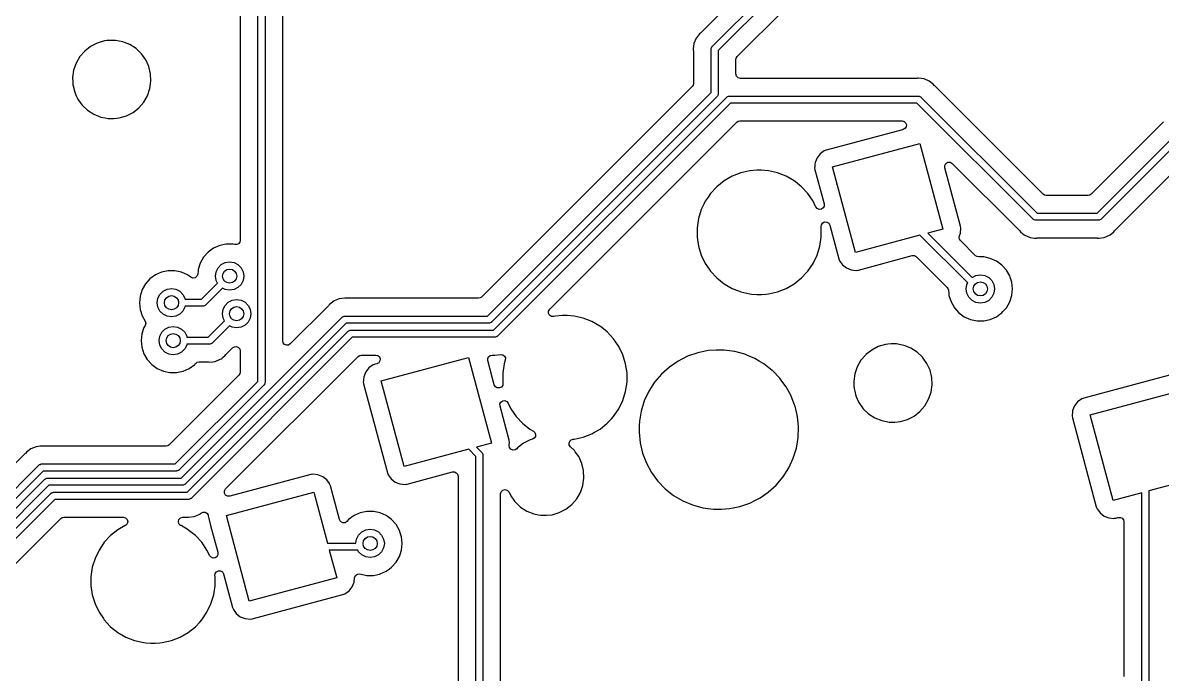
# Model space of a CAD drawing. Extents: x 41 to 271, y -133 to -23.
# Drawn here: x 193.45 to 225.56, y -60.15 to -41.77 of the extents above; entities that cross this region are included whole.
import ezdxf

# ---------------------------------------------------------------- set-up
doc = ezdxf.new("R2010")
doc.units = 0
doc.layers.add('BLACK', color=7, linetype='CONTINUOUS')

msp = doc.modelspace()

# ---------------------------------------------------------------- linework, layer by layer
at = {"layer": 'BLACK', "linetype": 'CONTINUOUS'}
for p, q in [((200.277, -35.6197), (200.277, -51.9297)), ((200.077, -51.8883), (200.077, -35.6733)), ((200.777, -50.7463), (200.777, -36.0989)), ((212.879, -42.4449), (219.085, -36.2397)), ((199.576, -36.4871), (199.576, -47.9093)), ((219.144, -36.4627), (213.05, -42.557)), ((213.779, -40.8377), (212.559, -42.0574)), ((213.587, -42.728), (214.927, -41.3875)), ((212.547, -42.0681), (212.522, -42.0873)), ((212.559, -42.0574), (212.547, -42.0681)), ((195.546, -42.3446), (195.359, -42.441)), ((195.748, -42.2854), (195.546, -42.3446)), ((195.818, -42.2787), (195.748, -42.2854)), ((195.905, -42.2704), (195.818, -42.2787)), ((196.063, -42.2704), (195.905, -42.2704)), ((196.269, -42.3102), (196.063, -42.2704)), ((196.063, -42.2704), (196.063, -42.2704)), ((196.318, -42.3298), (196.269, -42.3102)), ((196.269, -42.3102), (196.269, -42.3102)), ((196.269, -42.3102), (196.269, -42.3102)), ((196.465, -42.3884), (196.318, -42.3298)), ((196.641, -42.5021), (196.465, -42.3884)), ((212.365, -42.3588), (212.344, -42.5156)), ((212.426, -42.2127), (212.365, -42.3588)), ((212.431, -42.2058), (212.426, -42.2127)), ((212.44, -42.1944), (212.431, -42.2058)), ((212.522, -42.0873), (212.44, -42.1944)), ((212.522, -42.0873), (212.522, -42.0873)), ((212.522, -42.0873), (212.522, -42.0873)), ((195.194, -42.571), (195.056, -42.73)), ((195.359, -42.441), (195.194, -42.571)), ((196.794, -42.6472), (196.641, -42.5021)), ((196.641, -42.5021), (196.641, -42.5021)), ((196.641, -42.5021), (196.641, -42.5021)), ((196.826, -42.6924), (196.794, -42.6472)), ((196.916, -42.8186), (196.826, -42.6924)), ((212.344, -42.5156), (212.349, -42.5469)), ((212.349, -42.5469), (212.35, -42.5631)), ((212.35, -42.5631), (212.35, -43.4861)), ((212.85, -42.5156), (212.853, -42.5079)), ((212.85, -43.7447), (212.85, -42.5156)), ((212.851, -42.4999), (212.862, -42.4791)), ((212.853, -42.5079), (212.851, -42.4999)), ((212.862, -42.4791), (212.869, -42.4568)), ((212.869, -42.4568), (212.876, -42.4521)), ((212.876, -42.4521), (212.879, -42.4449)), ((213.05, -42.557), (213.05, -43.7862)), ((194.951, -42.9121), (194.882, -43.1109)), ((195.056, -42.73), (194.951, -42.9121)), ((197.003, -43.0099), (196.916, -42.8186)), ((196.916, -42.8186), (196.916, -42.8186)), ((196.916, -42.8186), (196.916, -42.8186)), ((197.053, -43.2143), (197.003, -43.0099)), ((213.551, -42.8157), (213.56, -42.7682)), ((213.551, -43.2175), (213.551, -42.8157)), ((213.56, -42.7682), (213.587, -42.728)), ((194.882, -43.1109), (194.852, -43.3191)), ((194.852, -43.3191), (194.858, -43.436)), ((194.852, -43.3191), (194.852, -43.3191)), ((197.063, -43.4244), (197.053, -43.2143)), ((213.567, -43.2795), (213.551, -43.2175)), ((213.613, -43.3249), (213.567, -43.2795)), ((213.675, -43.3415), (213.613, -43.3249)), ((218.647, -43.3415), (213.675, -43.3415)), ((218.663, -43.3404), (218.647, -43.3415)), ((218.666, -43.34), (218.663, -43.3404)), ((218.694, -43.3363), (218.666, -43.34)), ((218.776, -43.3472), (218.694, -43.3363)), ((218.851, -43.357), (218.776, -43.3472)), ((194.858, -43.436), (194.862, -43.5292)), ((194.862, -43.5292), (194.868, -43.551)), ((194.868, -43.551), (194.912, -43.7336)), ((196.964, -43.8314), (197.033, -43.6326)), ((197.033, -43.6326), (197.063, -43.4244)), ((212.313, -43.5737), (206.378, -49.5092)), ((212.34, -43.5335), (212.313, -43.5737)), ((212.35, -43.4861), (212.34, -43.5335)), ((218.997, -43.4175), (218.851, -43.357)), ((219.122, -43.5137), (218.997, -43.4175)), ((219.142, -43.5388), (219.122, -43.5137)), ((219.152, -43.551), (219.142, -43.5388)), ((222.208, -46.6072), (219.152, -43.551)), ((194.912, -43.7336), (194.957, -43.8314)), ((194.957, -43.8314), (194.999, -43.925)), ((194.999, -43.925), (195.068, -44.0217)), ((196.859, -44.0135), (196.964, -43.8314)), ((206.549, -50.046), (212.85, -43.7447)), ((213.021, -43.8569), (206.661, -50.2167)), ((206.715, -50.446), (213.289, -43.8713)), ((213.025, -43.8497), (213.021, -43.8569)), ((213.031, -43.8449), (213.025, -43.8497)), ((213.038, -43.8227), (213.031, -43.8449)), ((213.049, -43.8018), (213.038, -43.8227)), ((213.05, -43.7862), (213.048, -43.7938)), ((213.048, -43.7938), (213.049, -43.8018)), ((213.289, -43.8713), (213.296, -43.8676)), ((213.296, -43.8676), (213.301, -43.8611)), ((213.301, -43.8611), (213.323, -43.8539)), ((213.323, -43.8539), (213.344, -43.8432)), ((213.344, -43.8432), (213.352, -43.8445)), ((213.352, -43.8445), (213.36, -43.842)), ((213.36, -43.842), (218.694, -43.842)), ((218.694, -43.842), (218.702, -43.8445)), ((218.702, -43.8445), (218.71, -43.8432)), ((218.71, -43.8432), (218.731, -43.8539)), ((218.731, -43.8539), (218.753, -43.8611)), ((218.753, -43.8611), (218.758, -43.8676)), ((218.758, -43.8676), (218.765, -43.8713)), ((218.765, -43.8713), (222.037, -47.144)), ((195.068, -44.0217), (195.121, -44.0963)), ((195.121, -44.0963), (195.274, -44.2415)), ((195.274, -44.2415), (195.274, -44.2415)), ((195.274, -44.2415), (195.274, -44.2415)), ((195.274, -44.2415), (195.451, -44.3552)), ((196.369, -44.3989), (196.556, -44.3025)), ((196.556, -44.3025), (196.721, -44.1725)), ((196.721, -44.1725), (196.859, -44.0135)), ((213.401, -44.042), (206.827, -50.6167)), ((218.653, -44.042), (213.401, -44.042)), ((221.925, -47.3147), (218.653, -44.042)), ((195.451, -44.3552), (195.451, -44.3552)), ((195.451, -44.3552), (195.646, -44.4334)), ((195.646, -44.4334), (195.775, -44.4582)), ((195.775, -44.4582), (195.852, -44.4732)), ((195.852, -44.4732), (195.852, -44.4732)), ((195.852, -44.4732), (196.01, -44.4732)), ((196.01, -44.4732), (196.167, -44.4582)), ((196.01, -44.4732), (196.01, -44.4732)), ((196.167, -44.4582), (196.369, -44.3989)), ((208.301, -49.8501), (213.572, -44.5788)), ((213.572, -44.5788), (213.613, -44.5519)), ((213.613, -44.5519), (213.66, -44.5425)), ((213.66, -44.5425), (218.231, -44.5425)), ((218.231, -44.5425), (218.289, -44.5565)), ((218.289, -44.5565), (218.333, -44.5954)), ((218.333, -44.5954), (218.354, -44.6503)), ((225.602, -44.567), (223.562, -46.6072)), ((218.243, -44.7917), (216.097, -45.3667)), ((218.263, -44.7863), (218.243, -44.7917)), ((218.315, -44.7579), (218.263, -44.7863)), ((218.348, -44.7089), (218.315, -44.7579)), ((218.354, -44.6503), (218.348, -44.7089)), ((223.733, -47.144), (225.989, -44.8873)), ((216.273, -45.8378), (218.736, -45.1778)), ((218.736, -45.1778), (219.383, -47.5926)), ((226.101, -45.058), (223.845, -47.3147)), ((215.835, -45.5849), (215.782, -45.7185)), ((215.924, -45.4718), (215.835, -45.5849)), ((216.041, -45.3883), (215.924, -45.4718)), ((216.097, -45.3667), (216.041, -45.3883)), ((224.232, -47.635), (226.272, -45.5948)), ((215.77, -45.8439), (215.768, -45.8618)), ((215.768, -45.8618), (215.777, -45.9211)), ((215.776, -45.7739), (215.77, -45.8439)), ((215.782, -45.7185), (215.776, -45.7739)), ((215.777, -45.9211), (215.813, -46.054)), ((216.92, -48.2526), (216.273, -45.8378)), ((219.438, -45.7979), (219.47, -45.7423)), ((219.438, -45.8621), (219.438, -45.7979)), ((219.879, -47.5093), (219.438, -45.8621)), ((219.47, -45.7423), (219.525, -45.7102)), ((219.525, -45.7102), (219.59, -45.7102)), ((219.59, -45.7102), (219.645, -45.7423)), ((219.645, -45.7423), (221.538, -47.635)), ((213.217, -46.2354), (213.012, -46.3989)), ((213.444, -46.1042), (213.217, -46.2354)), ((213.688, -46.0083), (213.444, -46.1042)), ((213.944, -45.9499), (213.688, -46.0083)), ((214.14, -45.9352), (213.944, -45.9499)), ((214.271, -45.9352), (214.14, -45.9352)), ((214.14, -45.9352), (214.14, -45.9352)), ((214.468, -45.9499), (214.271, -45.9352)), ((214.271, -45.9352), (214.271, -45.9352)), ((214.723, -46.0083), (214.468, -45.9499)), ((214.968, -46.1042), (214.723, -46.0083)), ((215.195, -46.2354), (214.968, -46.1042)), ((215.228, -46.2622), (215.195, -46.2354)), ((215.813, -46.054), (216.034, -46.8788)), ((213.012, -46.3989), (212.833, -46.5913)), ((215.4, -46.3989), (215.228, -46.2622)), ((215.578, -46.5913), (215.4, -46.3989)), ((215.4, -46.3989), (215.4, -46.3989)), ((215.4, -46.3989), (215.4, -46.3989)), ((212.686, -46.808), (212.646, -46.8909)), ((212.687, -46.8067), (212.686, -46.808)), ((212.763, -46.6942), (212.687, -46.8067)), ((212.833, -46.5913), (212.763, -46.6942)), ((215.726, -46.808), (215.578, -46.5913)), ((215.578, -46.5913), (215.578, -46.5913)), ((215.578, -46.5913), (215.578, -46.5913)), ((215.796, -46.9536), (215.726, -46.808)), ((216.034, -46.8788), (216.035, -46.8824)), ((216.035, -46.8824), (216.036, -46.9428)), ((222.249, -46.6341), (222.208, -46.6072)), ((222.296, -46.6435), (222.249, -46.6341)), ((223.474, -46.6435), (222.296, -46.6435)), ((223.521, -46.6341), (223.474, -46.6435)), ((223.562, -46.6072), (223.521, -46.6341)), ((212.572, -47.0444), (212.494, -47.2951)), ((212.646, -46.8909), (212.572, -47.0444)), ((215.803, -46.9683), (215.796, -46.9536)), ((215.842, -47.0147), (215.803, -46.9683)), ((215.898, -47.0373), (215.842, -47.0147)), ((215.958, -47.0308), (215.898, -47.0373)), ((216.008, -46.9965), (215.958, -47.0308)), ((216.036, -46.9428), (216.008, -46.9965)), ((222.037, -47.144), (223.733, -47.144)), ((212.494, -47.2951), (212.455, -47.5546)), ((215.953, -47.5327), (215.959, -47.4711)), ((215.959, -47.4711), (215.995, -47.4202)), ((215.995, -47.4202), (216.05, -47.3928)), ((216.05, -47.3928), (216.112, -47.3957)), ((216.112, -47.3957), (216.165, -47.4282)), ((216.165, -47.4282), (216.195, -47.4821)), ((216.195, -47.4821), (216.449, -48.4284)), ((219.888, -47.5685), (219.879, -47.5093)), ((221.932, -47.3184), (221.925, -47.3147)), ((221.937, -47.3249), (221.932, -47.3184)), ((221.959, -47.3321), (221.937, -47.3249)), ((221.98, -47.3428), (221.959, -47.3321)), ((221.988, -47.3415), (221.98, -47.3428)), ((221.996, -47.344), (221.988, -47.3415)), ((223.774, -47.344), (221.996, -47.344)), ((223.782, -47.3415), (223.774, -47.344)), ((223.79, -47.3428), (223.782, -47.3415)), ((223.811, -47.3321), (223.79, -47.3428)), ((223.833, -47.3249), (223.811, -47.3321)), ((223.838, -47.3184), (223.833, -47.3249)), ((223.845, -47.3147), (223.838, -47.3184)), ((212.455, -47.5546), (212.455, -47.8169)), ((212.455, -47.8169), (212.494, -48.0764)), ((215.917, -48.0764), (215.956, -47.8169)), ((215.956, -47.5546), (215.953, -47.5327)), ((215.956, -47.8169), (215.956, -47.5546)), ((218.737, -47.7657), (216.92, -48.2526)), ((220.083, -49.1111), (218.737, -47.7657)), ((219.383, -47.5926), (218.96, -47.7059)), ((218.96, -47.7059), (220.209, -48.9544)), ((219.839, -47.8262), (219.848, -47.7791)), ((219.848, -47.8731), (219.839, -47.8262)), ((219.848, -47.7791), (219.875, -47.7118)), ((219.875, -47.7118), (219.888, -47.5685)), ((221.538, -47.635), (221.548, -47.6472)), ((221.548, -47.6472), (221.568, -47.6723)), ((221.568, -47.6723), (221.641, -47.7287)), ((221.641, -47.7287), (221.672, -47.752)), ((221.672, -47.752), (221.693, -47.7685)), ((221.693, -47.7685), (221.839, -47.829)), ((221.839, -47.829), (221.965, -47.8456)), ((221.965, -47.8456), (221.996, -47.8497)), ((221.996, -47.8497), (222.027, -47.8456)), ((221.996, -47.8497), (221.996, -47.8497)), ((221.996, -47.8497), (221.996, -47.8497)), ((222.027, -47.8456), (222.043, -47.8445)), ((222.043, -47.8445), (223.727, -47.8445)), ((223.727, -47.8445), (223.743, -47.8456)), ((223.743, -47.8456), (223.774, -47.8497)), ((223.774, -47.8497), (223.931, -47.829)), ((223.931, -47.829), (224.077, -47.7685)), ((224.077, -47.7685), (224.098, -47.752)), ((224.098, -47.752), (224.202, -47.6723)), ((224.202, -47.6723), (224.222, -47.6472)), ((224.222, -47.6472), (224.232, -47.635)), ((198.827, -48.1358), (198.674, -48.2471)), ((199, -48.0589), (198.827, -48.1358)), ((199.185, -48.0195), (199, -48.0589)), ((199.375, -48.0195), (199.185, -48.0195)), ((199.185, -48.0195), (199.185, -48.0195)), ((199.427, -48.0306), (199.375, -48.0195)), ((199.375, -48.0195), (199.375, -48.0195)), ((199.481, -48.0298), (199.427, -48.0306)), ((199.53, -48.0056), (199.481, -48.0298)), ((199.564, -47.9626), (199.53, -48.0056)), ((199.576, -47.9093), (199.564, -47.9626)), ((212.494, -48.0764), (212.572, -48.3271)), ((215.84, -48.3271), (215.917, -48.0764)), ((219.875, -47.9129), (219.848, -47.8731)), ((220.305, -48.3432), (219.875, -47.9129)), ((198.547, -48.3878), (198.453, -48.5517)), ((198.674, -48.2471), (198.547, -48.3878)), ((212.572, -48.3271), (212.686, -48.5634)), ((215.726, -48.5634), (215.84, -48.3271)), ((216.449, -48.4284), (216.471, -48.4843)), ((216.471, -48.4843), (216.554, -48.6015)), ((217.003, -48.7484), (218.518, -48.3424)), ((218.518, -48.3424), (218.583, -48.3424)), ((218.583, -48.3424), (218.638, -48.3745)), ((218.638, -48.3745), (219.502, -49.2387)), ((220.346, -48.3701), (220.305, -48.3432)), ((220.393, -48.3795), (220.346, -48.3701)), ((220.535, -48.3795), (220.393, -48.3795)), ((220.72, -48.4189), (220.535, -48.3795)), ((220.535, -48.3795), (220.535, -48.3795)), ((220.893, -48.4958), (220.72, -48.4189)), ((197.36, -48.8089), (197.187, -48.8858)), ((197.545, -48.7695), (197.36, -48.8089)), ((197.735, -48.7695), (197.545, -48.7695)), ((197.545, -48.7695), (197.545, -48.7695)), ((197.92, -48.8089), (197.735, -48.7695)), ((197.735, -48.7695), (197.735, -48.7695)), ((198.093, -48.8858), (197.92, -48.8089)), ((198.391, -48.768), (198.38, -48.8638)), ((198.394, -48.7317), (198.391, -48.768)), ((198.453, -48.5517), (198.394, -48.7317)), ((198.88, -48.92), (198.9, -48.7964)), ((198.9, -48.7964), (198.956, -48.6849)), ((198.956, -48.6849), (199.045, -48.5964)), ((199.045, -48.5964), (199.156, -48.5396)), ((199.156, -48.5396), (199.28, -48.52)), ((199.28, -48.52), (199.404, -48.5396)), ((199.404, -48.5396), (199.515, -48.5964)), ((199.515, -48.5964), (199.604, -48.6849)), ((199.604, -48.6849), (199.66, -48.7964)), ((199.66, -48.7964), (199.68, -48.92)), ((212.686, -48.5634), (212.798, -48.7278)), ((212.798, -48.7278), (212.833, -48.7802)), ((212.833, -48.7802), (213.012, -48.9725)), ((215.531, -48.8309), (215.578, -48.7802)), ((215.578, -48.7802), (215.726, -48.5634)), ((215.578, -48.7802), (215.578, -48.7802)), ((215.578, -48.7802), (215.578, -48.7802)), ((216.554, -48.6015), (216.667, -48.6905)), ((216.667, -48.6905), (216.801, -48.744)), ((216.801, -48.744), (216.801, -48.744)), ((216.801, -48.744), (216.944, -48.7576)), ((216.944, -48.7576), (216.99, -48.7505)), ((216.944, -48.7576), (216.944, -48.7576)), ((216.944, -48.7576), (216.944, -48.7576)), ((216.99, -48.7505), (217.003, -48.7484)), ((221.046, -48.6071), (220.893, -48.4958)), ((221.173, -48.7478), (221.046, -48.6071)), ((221.267, -48.9117), (221.173, -48.7478)), ((197.034, -48.9971), (196.907, -49.1378)), ((197.187, -48.8858), (197.034, -48.9971)), ((198.184, -48.9523), (198.093, -48.8858)), ((198.244, -48.9753), (198.184, -48.9523)), ((198.307, -48.9652), (198.244, -48.9753)), ((198.357, -48.9248), (198.307, -48.9652)), ((198.38, -48.8649), (198.357, -48.9248)), ((198.38, -48.8638), (198.38, -48.8649)), ((198.489, -49.57), (198.939, -49.12)), ((198.9, -49.0436), (198.88, -48.92)), ((198.939, -49.12), (198.9, -49.0436)), ((199.66, -49.0436), (199.604, -49.1551)), ((199.68, -48.92), (199.66, -49.0436)), ((213.012, -48.9725), (213.012, -48.9726)), ((213.012, -48.9726), (213.217, -49.1361)), ((213.217, -49.1361), (213.444, -49.2673)), ((214.968, -49.2673), (215.195, -49.1361)), ((215.195, -49.1361), (215.4, -48.9726)), ((215.4, -48.9726), (215.531, -48.8309)), ((220.06, -49.1564), (220.083, -49.1111)), ((220.209, -48.9544), (220.316, -48.8996)), ((220.316, -48.8996), (220.44, -48.88)), ((220.44, -48.88), (220.564, -48.8996)), ((220.564, -48.8996), (220.675, -48.9564)), ((220.675, -48.9564), (220.764, -49.0449)), ((220.764, -49.0449), (220.82, -49.1564)), ((221.281, -48.9536), (221.267, -48.9117)), ((221.326, -49.0917), (221.281, -48.9536)), ((221.345, -49.28), (221.326, -49.0917)), ((196.813, -49.3017), (196.754, -49.4817)), ((196.907, -49.1378), (196.813, -49.3017)), ((197.26, -49.5464), (197.316, -49.4349)), ((197.316, -49.4349), (197.405, -49.3464)), ((197.405, -49.3464), (197.516, -49.2896)), ((197.516, -49.2896), (197.64, -49.27)), ((197.64, -49.27), (197.764, -49.2896)), ((197.764, -49.2896), (197.875, -49.3464)), ((197.875, -49.3464), (197.964, -49.4349)), ((197.964, -49.4349), (198.02, -49.5464)), ((199.08, -49.2615), (198.601, -49.7407)), ((199.156, -49.3004), (199.08, -49.2615)), ((199.28, -49.32), (199.156, -49.3004)), ((199.404, -49.3004), (199.28, -49.32)), ((199.515, -49.2436), (199.404, -49.3004)), ((199.604, -49.1551), (199.515, -49.2436)), ((213.444, -49.2673), (213.562, -49.3134)), ((213.562, -49.3134), (213.675, -49.3578)), ((213.675, -49.3578), (213.688, -49.3632)), ((213.688, -49.3632), (213.944, -49.4215)), ((213.944, -49.4215), (213.993, -49.4252)), ((213.993, -49.4252), (214.14, -49.4362)), ((214.14, -49.4362), (214.14, -49.4362)), ((214.14, -49.4362), (214.271, -49.4362)), ((214.271, -49.4362), (214.394, -49.4271)), ((214.271, -49.4362), (214.271, -49.4362)), ((214.394, -49.4271), (214.468, -49.4215)), ((214.468, -49.4215), (214.723, -49.3632)), ((214.723, -49.3632), (214.968, -49.2673)), ((219.502, -49.2387), (219.527, -49.273)), ((219.527, -49.273), (219.538, -49.3134)), ((219.538, -49.3134), (219.548, -49.4104)), ((219.548, -49.4104), (219.554, -49.4683)), ((220.04, -49.28), (220.06, -49.1564)), ((220.06, -49.4036), (220.04, -49.28)), ((220.116, -49.5151), (220.06, -49.4036)), ((220.82, -49.4036), (220.764, -49.5151)), ((220.82, -49.1564), (220.84, -49.28)), ((220.84, -49.28), (220.82, -49.4036)), ((221.326, -49.4683), (221.345, -49.28)), ((196.754, -49.4817), (196.735, -49.67)), ((196.735, -49.67), (196.754, -49.8583)), ((197.24, -49.67), (197.26, -49.5464)), ((197.26, -49.7936), (197.24, -49.67)), ((198.02, -49.5464), (198.024, -49.57)), ((198.024, -49.77), (198.02, -49.7936)), ((198.024, -49.57), (198.489, -49.57)), ((198.53, -49.77), (198.024, -49.77)), ((198.538, -49.7675), (198.53, -49.77)), ((198.546, -49.7688), (198.538, -49.7675)), ((198.567, -49.7581), (198.546, -49.7688)), ((198.589, -49.7509), (198.567, -49.7581)), ((198.594, -49.7444), (198.589, -49.7509)), ((198.601, -49.7407), (198.594, -49.7444)), ((199.097, -49.8564), (199.154, -49.7449)), ((199.154, -49.7449), (199.242, -49.6564)), ((199.242, -49.6564), (199.354, -49.5996)), ((199.354, -49.5996), (199.477, -49.58)), ((199.477, -49.58), (199.601, -49.5996)), ((199.601, -49.5996), (199.713, -49.6564)), ((199.713, -49.6564), (199.801, -49.7449)), ((199.801, -49.7449), (199.858, -49.8564)), ((202.068, -49.755), (200.989, -50.834)), ((202.079, -49.7428), (202.068, -49.755)), ((202.098, -49.7177), (202.079, -49.7428)), ((202.223, -49.6215), (202.098, -49.7177)), ((202.37, -49.561), (202.223, -49.6215)), ((202.44, -49.5517), (202.37, -49.561)), ((202.526, -49.5403), (202.44, -49.5517)), ((202.554, -49.5439), (202.526, -49.5403)), ((202.558, -49.5444), (202.554, -49.5439)), ((202.574, -49.5455), (202.558, -49.5444)), ((206.29, -49.5455), (202.574, -49.5455)), ((206.338, -49.5361), (206.29, -49.5455)), ((206.378, -49.5092), (206.338, -49.5361)), ((219.554, -49.4683), (219.613, -49.6483)), ((219.613, -49.6483), (219.707, -49.8122)), ((220.205, -49.6036), (220.116, -49.5151)), ((220.316, -49.6604), (220.205, -49.6036)), ((220.44, -49.68), (220.316, -49.6604)), ((220.564, -49.6604), (220.44, -49.68)), ((220.675, -49.6036), (220.564, -49.6604)), ((220.764, -49.5151), (220.675, -49.6036)), ((221.173, -49.8122), (221.267, -49.6483)), ((221.267, -49.6483), (221.326, -49.4683)), ((196.754, -49.8583), (196.813, -50.0383)), ((196.813, -50.0383), (196.899, -50.1867)), ((197.316, -49.9051), (197.26, -49.7936)), ((197.405, -49.9936), (197.316, -49.9051)), ((197.516, -50.0504), (197.405, -49.9936)), ((197.64, -50.07), (197.516, -50.0504)), ((197.764, -50.0504), (197.64, -50.07)), ((197.875, -49.9936), (197.764, -50.0504)), ((197.964, -49.9051), (197.875, -49.9936)), ((197.913, -54.618), (202.456, -50.0753)), ((198.02, -49.7936), (197.964, -49.9051)), ((199.077, -49.98), (199.097, -49.8564)), ((199.097, -50.1036), (199.077, -49.98)), ((199.858, -49.8564), (199.877, -49.98)), ((199.877, -49.98), (199.858, -50.1036)), ((202.456, -50.0753), (202.463, -50.0716)), ((202.463, -50.0716), (202.468, -50.0651)), ((202.468, -50.0651), (202.49, -50.0579)), ((202.49, -50.0579), (202.511, -50.0472)), ((202.511, -50.0472), (202.519, -50.0485)), ((202.519, -50.0485), (202.526, -50.046)), ((202.526, -50.046), (206.549, -50.046)), ((208.269, -49.9048), (208.301, -49.8501)), ((208.269, -49.9681), (208.269, -49.9048)), ((208.299, -50.0235), (208.269, -49.9681)), ((208.353, -50.0565), (208.299, -50.0235)), ((208.416, -50.0587), (208.353, -50.0565)), ((208.468, -50.0469), (208.416, -50.0587)), ((208.664, -50.0322), (208.468, -50.0469)), ((208.795, -50.0322), (208.664, -50.0322)), ((208.664, -50.0322), (208.664, -50.0322)), ((208.991, -50.0469), (208.795, -50.0322)), ((208.795, -50.0322), (208.795, -50.0322)), ((209.247, -50.1053), (208.991, -50.0469)), ((219.707, -49.8122), (219.834, -49.9529)), ((219.834, -49.9529), (219.987, -50.0642)), ((219.987, -50.0642), (220.16, -50.1411)), ((220.72, -50.1411), (220.893, -50.0642)), ((220.893, -50.0642), (220.987, -49.9958)), ((220.987, -49.9958), (221.046, -49.9529)), ((221.046, -49.9529), (221.066, -49.9303)), ((221.066, -49.9303), (221.173, -49.8122)), ((196.863, -50.3717), (196.805, -50.5517)), ((196.899, -50.3107), (196.863, -50.3717)), ((196.899, -50.1867), (196.915, -50.2487)), ((196.915, -50.2487), (196.899, -50.3107)), ((197.367, -50.5049), (197.455, -50.4164)), ((197.455, -50.4164), (197.567, -50.3596)), ((197.567, -50.3596), (197.69, -50.34)), ((197.69, -50.34), (197.814, -50.3596)), ((197.814, -50.3596), (197.926, -50.4164)), ((197.926, -50.4164), (198.014, -50.5049)), ((202.568, -50.246), (198.025, -54.7887)), ((198.676, -50.64), (199.136, -50.1801)), ((199.277, -50.3215), (198.788, -50.8107)), ((199.136, -50.1801), (199.097, -50.1036)), ((199.354, -50.3604), (199.277, -50.3215)), ((199.477, -50.38), (199.354, -50.3604)), ((199.601, -50.3604), (199.477, -50.38)), ((199.713, -50.3036), (199.601, -50.3604)), ((199.801, -50.2151), (199.713, -50.3036)), ((199.858, -50.1036), (199.801, -50.2151)), ((206.59, -50.246), (202.568, -50.246)), ((206.598, -50.2435), (206.59, -50.246)), ((206.606, -50.2448), (206.598, -50.2435)), ((206.627, -50.2341), (206.606, -50.2448)), ((206.649, -50.2269), (206.627, -50.2341)), ((206.654, -50.2204), (206.649, -50.2269)), ((206.661, -50.2167), (206.654, -50.2204)), ((209.491, -50.2011), (209.247, -50.1053)), ((209.718, -50.3323), (209.491, -50.2011)), ((209.768, -50.3717), (209.718, -50.3323)), ((209.924, -50.4959), (209.768, -50.3717)), ((220.16, -50.1411), (220.345, -50.1805)), ((220.345, -50.1805), (220.345, -50.1805)), ((220.345, -50.1805), (220.535, -50.1805)), ((220.535, -50.1805), (220.666, -50.1525)), ((220.535, -50.1805), (220.535, -50.1805)), ((220.666, -50.1525), (220.72, -50.1411)), ((196.805, -50.5517), (196.785, -50.74)), ((196.785, -50.74), (196.805, -50.9283)), ((197.29, -50.74), (197.31, -50.6164)), ((197.31, -50.8636), (197.29, -50.74)), ((197.31, -50.6164), (197.367, -50.5049)), ((198.014, -50.5049), (198.071, -50.6164)), ((198.071, -50.6164), (198.075, -50.64)), ((198.075, -50.64), (198.676, -50.64)), ((198.079, -55.018), (202.621, -50.4753)), ((202.733, -50.646), (198.191, -55.1887)), ((202.621, -50.4753), (202.628, -50.4716)), ((202.628, -50.4716), (202.633, -50.4651)), ((202.633, -50.4651), (202.655, -50.4579)), ((202.655, -50.4579), (202.676, -50.4472)), ((202.676, -50.4472), (202.684, -50.4485)), ((202.684, -50.4485), (202.692, -50.446)), ((202.692, -50.446), (206.715, -50.446)), ((206.756, -50.646), (202.733, -50.646)), ((206.764, -50.6435), (206.756, -50.646)), ((206.772, -50.6448), (206.764, -50.6435)), ((206.793, -50.6341), (206.772, -50.6448)), ((206.815, -50.6269), (206.793, -50.6341)), ((206.82, -50.6204), (206.815, -50.6269)), ((206.827, -50.6167), (206.82, -50.6204)), ((210.102, -50.6882), (209.924, -50.4959)), ((209.924, -50.4959), (209.924, -50.4959)), ((209.924, -50.4959), (209.924, -50.4959)), ((210.25, -50.905), (210.102, -50.6882)), ((210.102, -50.6882), (210.102, -50.6882)), ((210.102, -50.6882), (210.102, -50.6882)), ((196.805, -50.9283), (196.863, -51.1083)), ((197.367, -50.9751), (197.31, -50.8636)), ((197.455, -51.0636), (197.367, -50.9751)), ((197.567, -51.1204), (197.455, -51.0636)), ((197.926, -51.0636), (197.814, -51.1204)), ((198.014, -50.9751), (197.926, -51.0636)), ((198.071, -50.8636), (198.014, -50.9751)), ((198.075, -50.84), (198.071, -50.8636)), ((198.717, -50.84), (198.075, -50.84)), ((198.725, -50.8375), (198.717, -50.84)), ((198.733, -50.8388), (198.725, -50.8375)), ((198.754, -50.8281), (198.733, -50.8388)), ((198.776, -50.8209), (198.754, -50.8281)), ((198.781, -50.8144), (198.776, -50.8209)), ((198.788, -50.8107), (198.781, -50.8144)), ((199.176, -51.131), (199.365, -50.9419)), ((199.365, -50.9419), (199.414, -50.9117)), ((199.414, -50.9117), (199.472, -50.9071)), ((199.472, -50.9071), (199.525, -50.9293)), ((199.525, -50.9293), (199.563, -50.9733)), ((199.563, -50.9733), (199.576, -51.0296)), ((199.576, -51.0296), (199.576, -51.6296)), ((200.791, -50.8026), (200.777, -50.7463)), ((200.829, -50.8466), (200.791, -50.8026)), ((200.882, -50.8688), (200.829, -50.8466)), ((200.94, -50.8642), (200.882, -50.8688)), ((200.989, -50.834), (200.94, -50.8642)), ((210.364, -51.1414), (210.25, -50.905)), ((212.767, -51.0207), (212.473, -51.0805)), ((212.992, -51.0056), (212.767, -51.0207)), ((213.217, -51.0056), (212.992, -51.0056)), ((212.992, -51.0056), (212.992, -51.0056)), ((213.515, -51.0457), (213.217, -51.0056)), ((213.805, -51.1251), (213.515, -51.0457)), ((213.515, -51.0457), (213.515, -51.0457)), ((213.515, -51.0457), (213.515, -51.0457)), ((217.376, -51.0045), (217.238, -51.1128)), ((217.563, -50.9081), (217.376, -51.0045)), ((217.765, -50.8488), (217.563, -50.9081)), ((217.834, -50.8422), (217.765, -50.8488)), ((217.922, -50.8338), (217.834, -50.8422)), ((218.079, -50.8338), (217.922, -50.8338)), ((218.286, -50.8737), (218.079, -50.8338)), ((218.079, -50.8338), (218.079, -50.8338)), ((218.322, -50.888), (218.286, -50.8737)), ((218.286, -50.8737), (218.286, -50.8737)), ((218.286, -50.8737), (218.286, -50.8737)), ((218.481, -50.9518), (218.322, -50.888)), ((218.658, -51.0655), (218.481, -50.9518)), ((196.863, -51.1083), (196.958, -51.2722)), ((196.958, -51.2722), (197.085, -51.4129)), ((197.69, -51.14), (197.567, -51.1204)), ((197.814, -51.1204), (197.69, -51.14)), ((198.312, -51.3955), (198.325, -51.3815)), ((198.325, -51.3815), (198.366, -51.3512)), ((198.366, -51.3512), (198.417, -51.3405)), ((198.417, -51.3405), (198.67, -51.3405)), ((198.67, -51.3405), (198.686, -51.3416)), ((198.686, -51.3416), (198.717, -51.3457)), ((198.717, -51.3457), (198.874, -51.325)), ((198.874, -51.325), (199.014, -51.267)), ((199.014, -51.267), (199.058, -51.2488)), ((199.058, -51.2488), (199.081, -51.2176)), ((199.081, -51.2176), (199.146, -51.1683)), ((199.146, -51.1683), (199.165, -51.1432)), ((199.163, -54.9237), (202.904, -51.1828)), ((199.165, -51.1432), (199.176, -51.131)), ((202.904, -51.1828), (202.945, -51.1559)), ((202.945, -51.1559), (202.992, -51.1465)), ((202.992, -51.1465), (203.399, -51.1465)), ((203.399, -51.1465), (203.456, -51.1605)), ((203.482, -51.3619), (203.431, -51.3903)), ((203.456, -51.1605), (203.5, -51.1994)), ((203.515, -51.3129), (203.482, -51.3619)), ((203.5, -51.1994), (203.522, -51.2543)), ((203.522, -51.2543), (203.515, -51.3129)), ((203.552, -51.8759), (206.015, -51.2159)), ((206.015, -51.2159), (206.663, -53.6307)), ((206.555, -51.2463), (206.578, -51.195)), ((206.557, -51.3026), (206.555, -51.2463)), ((206.739, -51.9829), (206.557, -51.3026)), ((206.578, -51.195), (206.622, -51.1593)), ((206.622, -51.1593), (206.677, -51.1465)), ((206.677, -51.1465), (206.709, -51.1465)), ((206.709, -51.1465), (206.725, -51.1476)), ((206.725, -51.1476), (206.756, -51.1517)), ((206.756, -51.1517), (206.913, -51.131)), ((206.913, -51.131), (206.915, -51.1307)), ((206.913, -51.131), (206.913, -51.131)), ((206.915, -51.1307), (206.976, -51.138)), ((206.976, -51.138), (207.026, -51.1737)), ((207.05, -51.2902), (207.018, -51.3921)), ((207.026, -51.1737), (207.053, -51.2289)), ((207.053, -51.2289), (207.05, -51.2902)), ((210.441, -51.3921), (210.364, -51.1414)), ((211.921, -51.3146), (211.673, -51.4847)), ((212.189, -51.1791), (211.921, -51.3146)), ((212.473, -51.0805), (212.189, -51.1791)), ((213.856, -51.1465), (213.805, -51.1251)), ((214.082, -51.2424), (213.856, -51.1465)), ((214.205, -51.3156), (214.082, -51.2424)), ((214.34, -51.3955), (214.205, -51.3156)), ((217.073, -51.2935), (216.968, -51.4756)), ((217.208, -51.138), (217.073, -51.2935)), ((217.211, -51.1345), (217.208, -51.138)), ((217.238, -51.1128), (217.211, -51.1345)), ((218.658, -51.0656), (218.658, -51.0655)), ((218.658, -51.0655), (218.658, -51.0655)), ((218.81, -51.2107), (218.658, -51.0656)), ((218.844, -51.2579), (218.81, -51.2107)), ((218.932, -51.382), (218.844, -51.2579)), ((219.02, -51.5734), (218.932, -51.382)), ((218.932, -51.382), (218.932, -51.382)), ((218.932, -51.382), (218.932, -51.382)), ((197.085, -51.4129), (197.238, -51.5242)), ((197.238, -51.5242), (197.411, -51.6011)), ((197.411, -51.6011), (197.596, -51.6405)), ((197.596, -51.6405), (197.596, -51.6405)), ((197.596, -51.6405), (197.785, -51.6405)), ((197.785, -51.6405), (197.924, -51.6109)), ((197.785, -51.6405), (197.785, -51.6405)), ((197.924, -51.6109), (197.97, -51.6011)), ((197.97, -51.6011), (198.143, -51.5242)), ((198.143, -51.5242), (198.296, -51.4129)), ((198.296, -51.4129), (198.312, -51.3955)), ((199.567, -51.6771), (199.54, -51.7173)), ((199.576, -51.6296), (199.567, -51.6771)), ((203.114, -51.623), (203.061, -51.7566)), ((203.203, -51.5099), (203.114, -51.623)), ((203.321, -51.4264), (203.203, -51.5099)), ((203.377, -51.4048), (203.321, -51.4264)), ((203.431, -51.3903), (203.377, -51.4048)), ((207.018, -51.3921), (206.979, -51.6515)), ((206.979, -51.6515), (206.979, -51.9139)), ((210.48, -51.6515), (210.441, -51.3921)), ((210.48, -51.9139), (210.48, -51.6515)), ((211.45, -51.6863), (211.256, -51.9157)), ((211.673, -51.4847), (211.45, -51.6863)), ((214.572, -51.5789), (214.34, -51.3955)), ((214.576, -51.5818), (214.572, -51.5789)), ((214.785, -51.7978), (214.576, -51.5818)), ((216.899, -51.6744), (216.869, -51.8826)), ((216.968, -51.4756), (216.899, -51.6744)), ((219.069, -51.7778), (219.02, -51.5734)), ((225.911, -51.6778), (223.355, -52.3626)), ((199.54, -51.7173), (197.576, -53.6812)), ((197.747, -54.218), (200.077, -51.8883)), ((200.248, -52.0004), (197.859, -54.3887)), ((200.251, -51.9932), (200.248, -52.0004)), ((200.258, -51.9885), (200.251, -51.9932)), ((200.265, -51.9662), (200.258, -51.9885)), ((200.276, -51.9454), (200.265, -51.9662)), ((200.277, -51.9297), (200.274, -51.9374)), ((200.274, -51.9374), (200.276, -51.9454)), ((203.049, -51.8826), (203.047, -51.8999)), ((203.047, -51.8999), (203.057, -51.9591)), ((203.053, -51.8356), (203.049, -51.8826)), ((203.061, -51.7566), (203.053, -51.8356)), ((203.057, -51.9591), (203.728, -54.4665)), ((204.199, -54.2907), (203.552, -51.8759)), ((206.74, -51.9863), (206.739, -51.9829)), ((206.771, -52.0402), (206.74, -51.9863)), ((206.976, -51.9974), (206.941, -52.0482)), ((206.982, -51.9357), (206.976, -51.9974)), ((206.979, -51.9139), (206.982, -51.9357)), ((210.441, -52.1733), (210.48, -51.9139)), ((211.256, -51.9157), (211.095, -52.169)), ((214.848, -51.8826), (214.785, -51.7978)), ((214.963, -52.0397), (214.848, -51.8826)), ((216.869, -51.8826), (216.876, -52.02)), ((216.869, -51.8826), (216.869, -51.8826)), ((216.876, -52.02), (216.879, -52.0927)), ((219.049, -52.1961), (219.079, -51.9879)), ((219.079, -51.9879), (219.069, -51.7778)), ((206.823, -52.0727), (206.771, -52.0402)), ((206.885, -52.0756), (206.823, -52.0727)), ((206.941, -52.0482), (206.885, -52.0756)), ((210.364, -52.424), (210.441, -52.1733)), ((211.095, -52.169), (210.968, -52.4416)), ((215.104, -52.2971), (214.963, -52.0397)), ((215.108, -52.3032), (215.104, -52.2971)), ((215.204, -52.5525), (215.108, -52.3032)), ((216.879, -52.0927), (216.897, -52.1685)), ((216.897, -52.1685), (216.929, -52.2971)), ((216.929, -52.2971), (216.958, -52.3626)), ((218.981, -52.3949), (219.049, -52.1961)), ((223.531, -52.8336), (225.994, -52.1736)), ((206.9, -52.5256), (206.928, -52.4719)), ((206.901, -52.586), (206.9, -52.5256)), ((207.158, -53.5474), (206.901, -52.586)), ((206.928, -52.4719), (206.977, -52.4377)), ((206.977, -52.4377), (207.037, -52.4311)), ((207.037, -52.4311), (207.094, -52.4537)), ((207.094, -52.4537), (207.132, -52.5001)), ((207.132, -52.5001), (207.209, -52.6604)), ((207.209, -52.6604), (207.357, -52.8772)), ((210.102, -52.8772), (210.25, -52.6604)), ((210.25, -52.6604), (210.364, -52.424)), ((210.968, -52.4416), (210.879, -52.7286)), ((215.216, -52.5836), (215.204, -52.5525)), ((215.285, -52.8759), (215.216, -52.5836)), ((216.958, -52.3626), (217.016, -52.4885)), ((217.016, -52.4885), (217.117, -52.6308)), ((217.117, -52.6308), (217.138, -52.6598)), ((217.138, -52.6598), (217.29, -52.8049)), ((218.738, -52.736), (218.875, -52.577)), ((218.875, -52.577), (218.981, -52.3949)), ((223.093, -52.5808), (223.04, -52.7144)), ((223.182, -52.4677), (223.093, -52.5808)), ((223.299, -52.3842), (223.182, -52.4677)), ((223.355, -52.3626), (223.299, -52.3842)), ((207.357, -52.8772), (207.535, -53.0689)), ((209.924, -53.0695), (210.042, -52.9422)), ((210.042, -52.9422), (210.102, -52.8772)), ((210.102, -52.8772), (210.102, -52.8772)), ((210.102, -52.8772), (210.102, -52.8772)), ((210.879, -52.7286), (210.832, -53.0097)), ((215.315, -53.1749), (215.285, -52.8759)), ((217.29, -52.8049), (217.29, -52.8049)), ((217.29, -52.8049), (217.29, -52.8049)), ((217.29, -52.8049), (217.467, -52.9187)), ((217.467, -52.9187), (217.467, -52.9187)), ((217.467, -52.9187), (217.662, -52.9968)), ((218.184, -53.0217), (218.385, -52.9624)), ((218.385, -52.9624), (218.572, -52.866)), ((218.572, -52.866), (218.738, -52.736)), ((223.028, -52.8404), (223.026, -52.8577)), ((223.026, -52.8577), (223.035, -52.9169)), ((223.036, -52.7555), (223.028, -52.8404)), ((223.035, -52.9169), (223.707, -55.4242)), ((223.04, -52.7144), (223.036, -52.7555)), ((224.178, -55.2485), (223.531, -52.8336)), ((207.535, -53.0689), (207.536, -53.0695)), ((207.536, -53.0695), (207.741, -53.2331)), ((207.741, -53.2331), (207.741, -53.2331)), ((207.741, -53.2331), (207.843, -53.2918)), ((207.843, -53.2918), (207.884, -53.3312)), ((209.559, -53.3252), (209.719, -53.2331)), ((209.719, -53.2331), (209.924, -53.0695)), ((210.826, -53.1231), (210.819, -53.3252)), ((210.829, -53.0249), (210.826, -53.1231)), ((210.832, -53.0097), (210.829, -53.0249)), ((215.305, -53.4752), (215.315, -53.1749)), ((217.662, -52.9968), (217.791, -53.0217)), ((217.791, -53.0217), (217.869, -53.0366)), ((217.869, -53.0366), (217.869, -53.0366)), ((217.869, -53.0366), (218.027, -53.0366)), ((218.027, -53.0366), (218.184, -53.0217)), ((218.027, -53.0366), (218.027, -53.0366)), ((206.663, -53.6307), (206.24, -53.744)), ((207.162, -53.5679), (207.158, -53.5474)), ((207.158, -53.5474), (207.158, -53.5474)), ((207.158, -53.5474), (207.158, -53.5474)), ((207.16, -53.6864), (207.168, -53.6066)), ((207.168, -53.6066), (207.162, -53.5679)), ((207.749, -53.5377), (207.562, -53.6341)), ((207.815, -53.5182), (207.749, -53.5377)), ((207.865, -53.4898), (207.815, -53.5182)), ((207.897, -53.442), (207.865, -53.4898)), ((207.884, -53.3312), (207.904, -53.3851)), ((207.904, -53.3851), (207.897, -53.442)), ((208.847, -53.6304), (208.867, -53.5771)), ((208.854, -53.6867), (208.847, -53.6304)), ((208.867, -53.5771), (208.907, -53.5378)), ((208.907, -53.5378), (208.961, -53.5207)), ((208.961, -53.5207), (208.977, -53.5196)), ((208.977, -53.5196), (208.991, -53.5185)), ((208.991, -53.5185), (209.247, -53.4601)), ((209.247, -53.4601), (209.491, -53.3643)), ((209.491, -53.3643), (209.559, -53.3252)), ((210.819, -53.3252), (210.849, -53.6242)), ((210.849, -53.6242), (210.919, -53.9165)), ((215.255, -53.7715), (215.305, -53.4752)), ((193.52, -53.927), (189.194, -58.2532)), ((193.531, -53.9148), (193.52, -53.927)), ((193.55, -53.8897), (193.531, -53.9148)), ((193.676, -53.7935), (193.55, -53.8897)), ((193.822, -53.733), (193.676, -53.7935)), ((193.939, -53.7175), (193.822, -53.733)), ((193.943, -53.717), (193.939, -53.7175)), ((193.979, -53.7123), (193.943, -53.717)), ((194.006, -53.7159), (193.979, -53.7123)), ((194.01, -53.7164), (194.006, -53.7159)), ((194.026, -53.7175), (194.01, -53.7164)), ((197.489, -53.7175), (194.026, -53.7175)), ((197.536, -53.7081), (197.489, -53.7175)), ((197.576, -53.6812), (197.536, -53.7081)), ((206.017, -53.8038), (204.199, -54.2907)), ((206.217, -54.0046), (206.017, -53.8038)), ((206.24, -53.744), (206.388, -53.8925)), ((206.388, -53.8925), (206.392, -53.8996)), ((206.392, -53.8996), (206.398, -53.9044)), ((206.398, -53.9044), (206.405, -53.9267)), ((206.405, -53.9267), (206.416, -53.9475)), ((206.416, -53.9475), (206.415, -53.9555)), ((207.159, -53.6948), (207.16, -53.6864)), ((207.169, -53.7559), (207.159, -53.6948)), ((207.207, -53.8048), (207.169, -53.7559)), ((207.264, -53.8291), (207.207, -53.8048)), ((207.325, -53.8229), (207.264, -53.8291)), ((207.376, -53.7878), (207.325, -53.8229)), ((207.397, -53.7641), (207.376, -53.7878)), ((207.562, -53.6341), (207.397, -53.7641)), ((208.885, -53.7341), (208.854, -53.6867)), ((208.996, -53.8403), (208.885, -53.7341)), ((209.022, -53.8763), (208.996, -53.8403)), ((209.118, -54.0116), (209.022, -53.8763)), ((210.919, -53.9165), (211.027, -54.1969)), ((215.166, -54.0585), (215.255, -53.7715)), ((189.365, -58.79), (193.908, -54.2473)), ((193.908, -54.2473), (193.915, -54.2436)), ((193.915, -54.2436), (193.92, -54.2371)), ((193.92, -54.2371), (193.942, -54.2299)), ((193.942, -54.2299), (193.963, -54.2192)), ((193.963, -54.2192), (193.971, -54.2205)), ((193.971, -54.2205), (193.979, -54.218)), ((193.979, -54.218), (197.747, -54.218)), ((206.217, -69.1159), (206.217, -54.0046)), ((206.415, -53.9555), (206.417, -53.9632)), ((206.417, -53.9632), (206.417, -69.1573)), ((209.206, -54.203), (209.118, -54.0116)), ((209.118, -54.0116), (209.118, -54.0116)), ((209.118, -54.0116), (209.118, -54.0116)), ((209.255, -54.4074), (209.206, -54.203)), ((211.027, -54.1969), (211.171, -54.4604)), ((215.04, -54.3311), (215.166, -54.0585)), ((194.02, -54.418), (189.477, -58.9607)), ((197.789, -54.418), (194.02, -54.418)), ((197.796, -54.4155), (197.789, -54.418)), ((197.804, -54.4168), (197.796, -54.4155)), ((197.825, -54.4061), (197.804, -54.4168)), ((197.847, -54.3989), (197.825, -54.4061)), ((197.852, -54.3924), (197.847, -54.3989)), ((197.859, -54.3887), (197.852, -54.3924)), ((201.567, -54.5193), (199.283, -55.1312)), ((201.626, -54.5101), (201.567, -54.5193)), ((201.769, -54.5238), (201.626, -54.5101)), ((201.903, -54.5773), (201.769, -54.5238)), ((202.016, -54.6662), (201.903, -54.5773)), ((203.728, -54.4665), (203.75, -54.5224)), ((203.75, -54.5224), (203.833, -54.6396)), ((204.283, -54.7865), (205.561, -54.4441)), ((205.561, -54.4441), (205.617, -54.4422)), ((205.617, -54.4422), (205.668, -54.4655)), ((205.668, -54.4655), (205.704, -54.509)), ((205.704, -54.509), (205.717, -54.5638)), ((205.717, -54.5638), (205.717, -68.8572)), ((209.265, -54.6175), (209.255, -54.4074)), ((211.171, -54.4604), (211.313, -54.6526)), ((214.684, -54.8138), (214.878, -54.5844)), ((214.878, -54.5844), (215.04, -54.3311)), ((226.641, -54.5885), (225.186, -54.9784)), ((189.531, -59.19), (194.074, -54.6473)), ((194.186, -54.818), (189.643, -59.3607)), ((194.074, -54.6473), (194.081, -54.6436)), ((194.081, -54.6436), (194.086, -54.6371)), ((194.086, -54.6371), (194.108, -54.6299)), ((194.108, -54.6299), (194.129, -54.6192)), ((194.129, -54.6192), (194.137, -54.6205)), ((194.137, -54.6205), (194.144, -54.618)), ((194.144, -54.618), (197.913, -54.618)), ((197.954, -54.818), (194.186, -54.818)), ((197.962, -54.8155), (197.954, -54.818)), ((197.97, -54.8168), (197.962, -54.8155)), ((197.991, -54.8061), (197.97, -54.8168)), ((198.013, -54.7989), (197.991, -54.8061)), ((198.018, -54.7924), (198.013, -54.7989)), ((198.025, -54.7887), (198.018, -54.7924)), ((202.09, -54.7695), (202.016, -54.6662)), ((202.099, -54.7835), (202.09, -54.7695)), ((202.121, -54.8394), (202.099, -54.7835)), ((202.375, -55.7873), (202.121, -54.8394)), ((203.833, -54.6396), (203.947, -54.7286)), ((203.947, -54.7286), (204.08, -54.7821)), ((204.08, -54.7821), (204.08, -54.7821)), ((204.08, -54.7821), (204.223, -54.7957)), ((204.223, -54.7957), (204.269, -54.7886)), ((204.223, -54.7957), (204.223, -54.7957)), ((204.223, -54.7957), (204.223, -54.7957)), ((204.269, -54.7886), (204.283, -54.7865)), ((209.167, -55.0245), (209.236, -54.8257)), ((209.236, -54.8257), (209.265, -54.6175)), ((211.313, -54.6526), (211.349, -54.7023)), ((211.349, -54.7023), (211.558, -54.9183)), ((214.461, -55.0154), (214.684, -54.8138)), ((189.697, -59.59), (194.239, -55.0473)), ((194.351, -55.218), (189.809, -59.7607)), ((194.239, -55.0473), (194.246, -55.0436)), ((194.246, -55.0436), (194.251, -55.0371)), ((194.251, -55.0371), (194.273, -55.0299)), ((194.273, -55.0299), (194.294, -55.0192)), ((194.294, -55.0192), (194.302, -55.0205)), ((194.302, -55.0205), (194.31, -55.018)), ((194.31, -55.018), (198.079, -55.018)), ((198.12, -55.218), (194.351, -55.218)), ((198.128, -55.2155), (198.12, -55.218)), ((198.136, -55.2168), (198.128, -55.2155)), ((198.157, -55.2061), (198.136, -55.2168)), ((198.179, -55.1989), (198.157, -55.2061)), ((198.184, -55.1924), (198.179, -55.1989)), ((198.191, -55.1887), (198.184, -55.1924)), ((199.131, -54.9793), (199.163, -54.9237)), ((199.131, -55.0435), (199.131, -54.9793)), ((199.163, -55.0991), (199.131, -55.0435)), ((199.219, -55.1312), (199.163, -55.0991)), ((199.187, -55.6752), (201.65, -55.0152)), ((199.283, -55.1312), (199.219, -55.1312)), ((201.65, -55.0152), (202.035, -56.4526)), ((206.918, -55.0655), (206.936, -55.0015)), ((206.918, -67.9739), (206.918, -55.0655)), ((206.936, -55.0015), (206.984, -54.9558)), ((206.984, -54.9558), (207.049, -54.9417)), ((207.049, -54.9417), (207.112, -54.9631)), ((207.112, -54.9631), (207.155, -55.014)), ((207.155, -55.014), (207.202, -55.1181)), ((207.202, -55.1181), (207.312, -55.2722)), ((208.924, -55.3656), (209.062, -55.2066)), ((209.062, -55.2066), (209.167, -55.0245)), ((211.558, -54.9183), (211.794, -55.1046)), ((211.794, -55.1046), (212.053, -55.2577)), ((213.945, -55.321), (214.12, -55.2327)), ((214.12, -55.2327), (214.214, -55.1855)), ((214.214, -55.1855), (214.264, -55.1509)), ((214.264, -55.1509), (214.461, -55.0154)), ((224.986, -55.0319), (224.178, -55.2485)), ((224.986, -60.4765), (224.986, -55.0319)), ((225.186, -54.9784), (225.186, -60.5179)), ((203.145, -55.5595), (202.96, -55.5989)), ((203.335, -55.5595), (203.145, -55.5595)), ((203.145, -55.5595), (203.145, -55.5595)), ((203.52, -55.5989), (203.335, -55.5595)), ((203.335, -55.5595), (203.335, -55.5595)), ((207.312, -55.2722), (207.324, -55.2894)), ((207.324, -55.2894), (207.476, -55.4345)), ((207.476, -55.4345), (207.476, -55.4345)), ((207.476, -55.4345), (207.476, -55.4345)), ((207.476, -55.4345), (207.653, -55.5483)), ((207.653, -55.5483), (207.653, -55.5483)), ((207.653, -55.5483), (207.849, -55.6264)), ((208.572, -55.592), (208.758, -55.4956)), ((208.758, -55.4956), (208.924, -55.3656)), ((212.053, -55.2577), (212.329, -55.375)), ((212.329, -55.375), (212.329, -55.375)), ((212.329, -55.375), (212.329, -55.375)), ((212.329, -55.375), (212.393, -55.3925)), ((212.393, -55.3925), (212.619, -55.4544)), ((212.619, -55.4544), (212.917, -55.4945)), ((212.917, -55.4945), (213.142, -55.4945)), ((213.142, -55.4945), (213.367, -55.4794)), ((213.142, -55.4945), (213.142, -55.4945)), ((213.367, -55.4794), (213.475, -55.4575)), ((213.475, -55.4575), (213.662, -55.4195)), ((213.662, -55.4195), (213.945, -55.321)), ((223.707, -55.4242), (223.729, -55.4802)), ((223.729, -55.4802), (223.812, -55.5974)), ((190.196, -60.081), (194.522, -55.7548)), ((194.522, -55.7548), (194.563, -55.7279)), ((194.563, -55.7279), (194.61, -55.7185)), ((194.61, -55.7185), (196.282, -55.7185)), ((196.282, -55.7185), (196.344, -55.7351)), ((196.344, -55.7351), (196.389, -55.7805)), ((196.389, -55.7805), (196.406, -55.8425)), ((196.406, -55.8425), (196.389, -55.9045)), ((197.834, -55.8425), (197.85, -55.7805)), ((197.85, -55.9045), (197.834, -55.8425)), ((197.85, -55.7805), (197.896, -55.7351)), ((197.896, -55.7351), (197.958, -55.7185)), ((197.958, -55.7185), (198.073, -55.7185)), ((198.073, -55.7185), (198.089, -55.7196)), ((198.089, -55.7196), (198.12, -55.7237)), ((198.12, -55.7237), (198.277, -55.703)), ((198.277, -55.703), (198.423, -55.6425)), ((198.423, -55.6425), (198.435, -55.6332)), ((198.435, -55.6332), (198.454, -55.6185)), ((198.435, -55.6332), (198.435, -55.6332)), ((198.454, -55.6185), (198.482, -55.597)), ((198.482, -55.597), (198.534, -55.5736)), ((198.534, -55.5736), (198.591, -55.576)), ((198.591, -55.576), (198.641, -55.6036)), ((198.641, -55.6036), (198.673, -55.6507)), ((198.673, -55.6507), (198.678, -55.6841)), ((198.678, -55.6841), (198.679, -55.6838)), ((198.679, -55.6838), (198.691, -55.7585)), ((198.691, -55.7585), (198.743, -55.9521)), ((199.834, -58.09), (199.187, -55.6752)), ((202.375, -55.7883), (202.375, -55.7873)), ((202.409, -55.845), (202.375, -55.7883)), ((202.466, -55.8768), (202.409, -55.845)), ((202.532, -55.8746), (202.466, -55.8768)), ((202.587, -55.8392), (202.532, -55.8746)), ((202.634, -55.7871), (202.587, -55.8392)), ((202.787, -55.6758), (202.634, -55.7871)), ((202.96, -55.5989), (202.787, -55.6758)), ((203.693, -55.6758), (203.52, -55.5989)), ((203.846, -55.7871), (203.693, -55.6758)), ((203.973, -55.9278), (203.846, -55.7871)), ((207.849, -55.6264), (207.977, -55.6513)), ((207.977, -55.6513), (208.055, -55.6663)), ((208.055, -55.6663), (208.055, -55.6663)), ((208.055, -55.6663), (208.213, -55.6663)), ((208.213, -55.6663), (208.37, -55.6513)), ((208.213, -55.6663), (208.213, -55.6663)), ((208.37, -55.6513), (208.572, -55.592)), ((223.812, -55.5974), (223.925, -55.6864)), ((223.925, -55.6864), (224.059, -55.7398)), ((224.059, -55.7398), (224.059, -55.7398)), ((224.059, -55.7398), (224.202, -55.7535)), ((224.202, -55.7535), (224.222, -55.7504)), ((224.202, -55.7535), (224.202, -55.7535)), ((224.202, -55.7535), (224.202, -55.7535)), ((224.222, -55.7504), (224.261, -55.7443)), ((224.261, -55.7443), (224.317, -55.7292)), ((224.317, -55.7292), (224.329, -55.726)), ((224.329, -55.726), (224.386, -55.7242)), ((224.386, -55.7242), (224.437, -55.7474)), ((224.437, -55.7474), (224.473, -55.791)), ((224.473, -55.791), (224.486, -55.8458)), ((224.486, -55.8458), (224.486, -60.2178)), ((196.131, -56.0728), (195.926, -56.2363)), ((196.331, -55.9573), (196.131, -56.0728)), ((196.344, -55.9499), (196.331, -55.9573)), ((196.389, -55.9045), (196.344, -55.9499)), ((197.896, -55.9499), (197.85, -55.9045)), ((197.909, -55.9573), (197.896, -55.9499)), ((198.109, -56.0728), (197.909, -55.9573)), ((198.132, -56.0917), (198.109, -56.0728)), ((198.314, -56.2363), (198.132, -56.0917)), ((198.743, -55.9521), (198.944, -56.702)), ((202.916, -56.2249), (203.005, -56.1364)), ((203.005, -56.1364), (203.116, -56.0796)), ((203.116, -56.0796), (203.24, -56.06)), ((203.24, -56.06), (203.364, -56.0796)), ((203.364, -56.0796), (203.475, -56.1364)), ((203.475, -56.1364), (203.564, -56.2249)), ((204.067, -56.0917), (203.973, -55.9278)), ((204.089, -56.16), (204.067, -56.0917)), ((204.126, -56.2717), (204.089, -56.16)), ((195.747, -56.4287), (195.669, -56.5432)), ((195.926, -56.2363), (195.747, -56.4287)), ((198.492, -56.4287), (198.314, -56.2363)), ((198.314, -56.2363), (198.314, -56.2363)), ((198.314, -56.2363), (198.314, -56.2363)), ((198.64, -56.6454), (198.492, -56.4287)), ((198.492, -56.4287), (198.492, -56.4287)), ((198.492, -56.4287), (198.492, -56.4287)), ((202.035, -56.4526), (202.841, -56.4526)), ((202.841, -56.4526), (202.86, -56.3364)), ((202.86, -56.3364), (202.916, -56.2249)), ((203.564, -56.2249), (203.62, -56.3364)), ((203.62, -56.3364), (203.64, -56.46)), ((203.64, -56.46), (203.62, -56.5836)), ((204.145, -56.46), (204.126, -56.2717)), ((204.126, -56.6483), (204.145, -56.46)), ((195.6, -56.6454), (195.486, -56.8818)), ((195.669, -56.5432), (195.6, -56.6454)), ((198.717, -56.8057), (198.64, -56.6454)), ((198.756, -56.8521), (198.717, -56.8057)), ((198.922, -56.834), (198.872, -56.8682)), ((198.95, -56.7802), (198.922, -56.834)), ((198.944, -56.702), (198.949, -56.7198)), ((198.949, -56.7198), (198.95, -56.7802)), ((202.895, -56.6526), (202.089, -56.6526)), ((202.089, -56.6526), (202.297, -57.43)), ((202.916, -56.6951), (202.895, -56.6526)), ((203.005, -56.7836), (202.916, -56.6951)), ((203.116, -56.8404), (203.005, -56.7836)), ((203.24, -56.86), (203.116, -56.8404)), ((203.364, -56.8404), (203.24, -56.86)), ((203.475, -56.7836), (203.364, -56.8404)), ((203.564, -56.6951), (203.475, -56.7836)), ((203.62, -56.5836), (203.564, -56.6951)), ((203.973, -56.9922), (204.067, -56.8283)), ((204.067, -56.8283), (204.085, -56.7737)), ((204.085, -56.7737), (204.126, -56.6483)), ((195.408, -57.1325), (195.369, -57.392)), ((195.486, -56.8818), (195.408, -57.1325)), ((198.812, -56.8747), (198.756, -56.8521)), ((198.872, -56.8682), (198.812, -56.8747)), ((203.777, -57.1833), (203.846, -57.1329)), ((203.846, -57.1329), (203.973, -56.9922)), ((195.369, -57.392), (195.369, -57.6543)), ((198.867, -57.3701), (198.873, -57.3085)), ((198.87, -57.392), (198.867, -57.3701)), ((198.87, -57.6543), (198.87, -57.392)), ((198.873, -57.3085), (198.909, -57.2576)), ((198.909, -57.2576), (198.964, -57.2302)), ((198.964, -57.2302), (199.026, -57.2331)), ((199.026, -57.2331), (199.079, -57.2656)), ((199.079, -57.2656), (199.109, -57.3195)), ((199.109, -57.3195), (199.363, -58.2658)), ((202.297, -57.43), (199.834, -58.09)), ((202.788, -57.5492), (202.8, -57.4283)), ((202.8, -57.4283), (202.825, -57.3644)), ((202.825, -57.3644), (202.881, -57.3237)), ((202.881, -57.3237), (202.949, -57.3188)), ((202.949, -57.3188), (203.145, -57.3605)), ((203.145, -57.3605), (203.145, -57.3605)), ((203.145, -57.3605), (203.335, -57.3605)), ((203.335, -57.3605), (203.508, -57.3237)), ((203.335, -57.3605), (203.335, -57.3605)), ((203.508, -57.3237), (203.52, -57.3211)), ((203.52, -57.3211), (203.693, -57.2442)), ((203.693, -57.2442), (203.777, -57.1833)), ((195.369, -57.6543), (195.408, -57.9138)), ((198.831, -57.9138), (198.87, -57.6543)), ((202.529, -57.8794), (202.646, -57.7959)), ((202.646, -57.7959), (202.735, -57.6828)), ((202.735, -57.6828), (202.788, -57.5492)), ((195.408, -57.9138), (195.486, -58.1645)), ((198.754, -58.1645), (198.831, -57.9138)), ((199.917, -58.5858), (202.473, -57.901)), ((202.473, -57.901), (202.529, -57.8794)), ((195.486, -58.1645), (195.6, -58.4009)), ((195.6, -58.4009), (195.723, -58.5814)), ((198.492, -58.6176), (198.64, -58.4009)), ((198.64, -58.4009), (198.754, -58.1645)), ((199.363, -58.2658), (199.385, -58.3217)), ((199.385, -58.3217), (199.468, -58.4389)), ((199.468, -58.4389), (199.581, -58.5279)), ((195.723, -58.5814), (195.747, -58.6176)), ((195.747, -58.6176), (195.915, -58.7985)), ((198.314, -58.81), (198.436, -58.6783)), ((198.436, -58.6783), (198.492, -58.6176)), ((198.492, -58.6176), (198.492, -58.6176)), ((198.492, -58.6176), (198.492, -58.6176)), ((199.581, -58.5279), (199.715, -58.5814)), ((199.715, -58.5814), (199.715, -58.5814)), ((199.715, -58.5814), (199.858, -58.5951)), ((199.858, -58.5951), (199.909, -58.587)), ((199.858, -58.5951), (199.858, -58.5951)), ((199.858, -58.5951), (199.858, -58.5951)), ((199.909, -58.587), (199.917, -58.5858)), ((195.915, -58.7985), (195.926, -58.81)), ((195.926, -58.81), (196.131, -58.9735)), ((196.131, -58.9735), (196.358, -59.1047)), ((197.881, -59.1047), (198.109, -58.9735)), ((198.109, -58.9735), (198.314, -58.81)), ((196.358, -59.1047), (196.602, -59.2006)), ((196.602, -59.2006), (196.858, -59.259)), ((196.858, -59.259), (196.914, -59.2632)), ((196.914, -59.2632), (197.054, -59.2737)), ((197.054, -59.2737), (197.054, -59.2737)), ((197.054, -59.2737), (197.185, -59.2737)), ((197.185, -59.2737), (197.308, -59.2645)), ((197.185, -59.2737), (197.185, -59.2737)), ((197.308, -59.2645), (197.381, -59.259)), ((197.381, -59.259), (197.637, -59.2006)), ((197.637, -59.2006), (197.881, -59.1047))]:
    msp.add_line(p, q, dxfattribs=at)
at = {"layer": 'BLACK'}
for centre in [(199.28, -48.92), (220.44, -49.28), (197.64, -49.67), (199.477, -49.98), (197.69, -50.74), (203.24, -56.46)]:
    msp.add_circle(centre, 0.2, dxfattribs=at)

doc.saveas('drawing.dxf')
